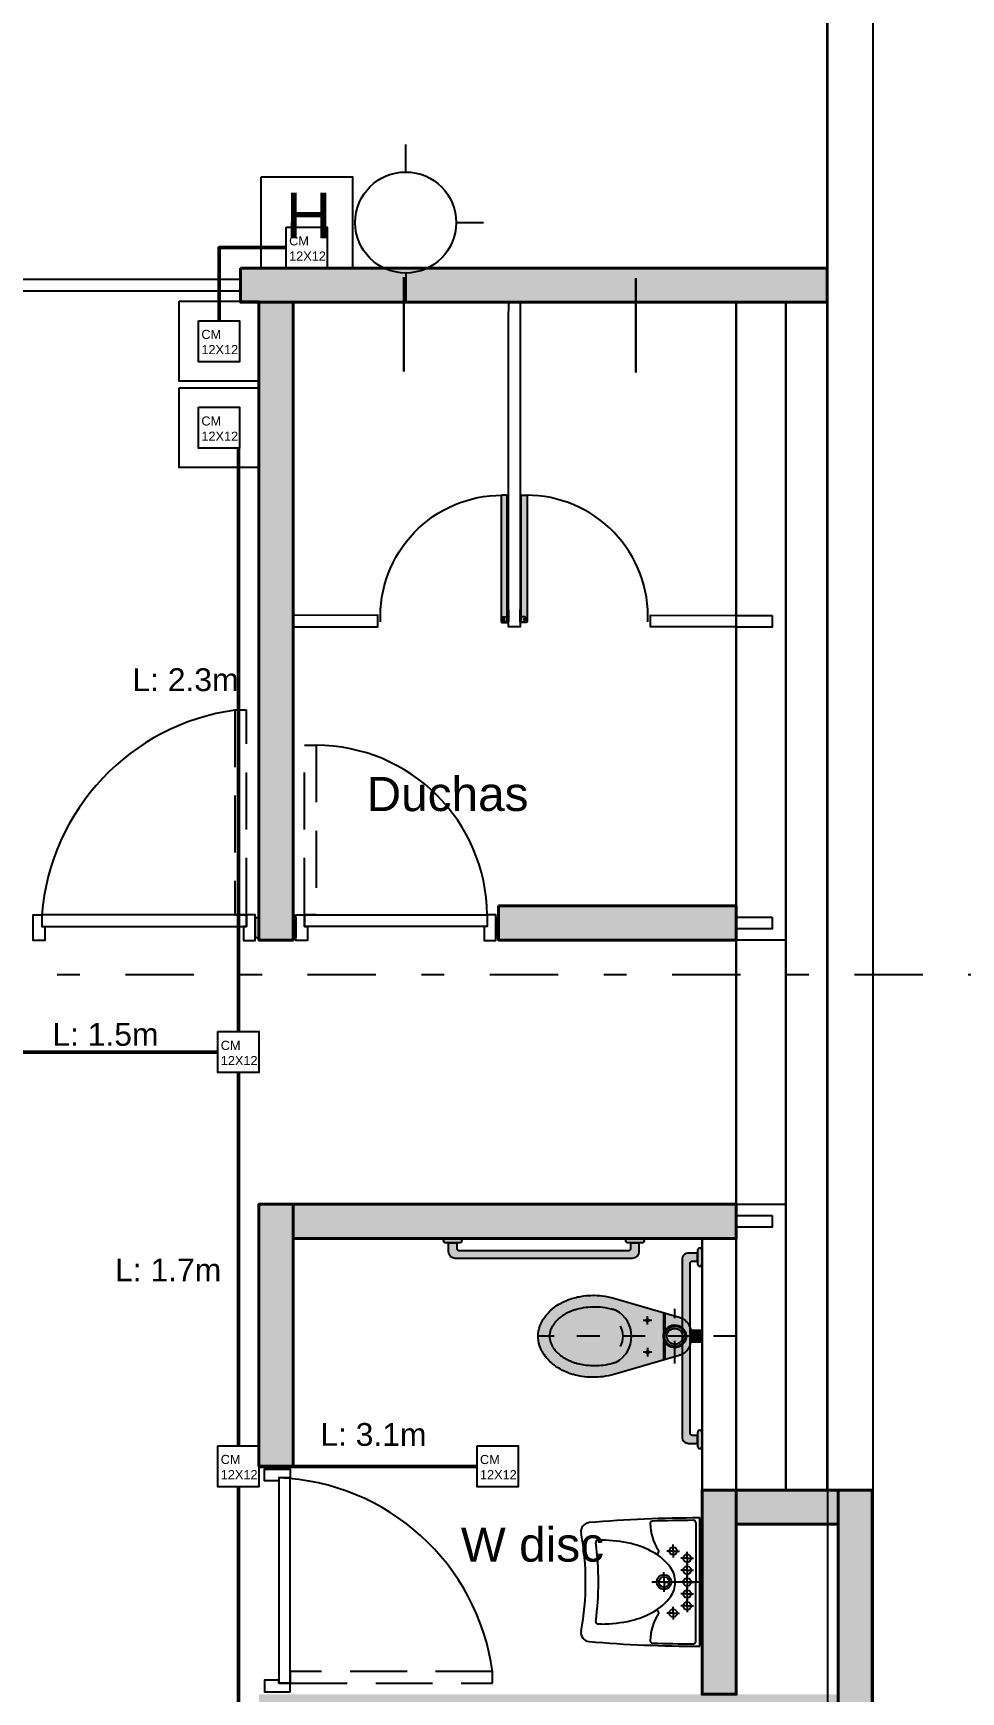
# Model space of a CAD drawing. Header units: millimetres. Extents: x 3781 to 4924, y 1639 to 1721.
# Drawn here: x 4795.57 to 4799.65, y 1655.38 to 1662.66 of the extents above; entities that cross this region are included whole.
import ezdxf

# ---------------------------------------------------------------- set-up
doc = ezdxf.new("R2010")
doc.units = ezdxf.units.MM
doc.linetypes.add('CENTER', pattern=[0.7, 0.3, -0.2, 0, -0.2])
doc.linetypes.add('HIDDEN', pattern=[0.375, 0.25, -0.125])
for name, color, linetype in [('1amobla', 2, 'Continuous'), ('A-HATCH CONCRETO', 8, 'Continuous'), ('A_ACHU5', 255, 'Continuous'), ('A_METAL  PROY', 177, 'Continuous'), ('A_MUEBLES FIJOS', 252, 'Continuous'), ('AMOBLAMIENTO', 1, 'Continuous'), ('AREA PARQUEO', 51, 'Continuous'), ('AS_GL DETECCION_PISO 2', 7, 'Continuous'), ('EJE-ESTRUCTURA', 1, 'CENTER'), ('F-2', 2, 'Continuous'), ('MUEBLE', 1, 'Continuous')]:
    doc.layers.add(name, color=color, linetype=linetype)
doc.layers.add('DIM-25', color=1, linetype='Continuous', plot=False)
for name, color, linetype, lineweight in [('Muro', 4, 'Continuous', 40), ('TEXTOS', 7, 'Continuous', 20), ('Vidrio', 2, 'Continuous', 30)]:
    doc.layers.add(name, color=color, linetype=linetype, lineweight=lineweight)
doc.styles.get("Standard").update_dxf_attribs({"font": 'arial.ttf'})

# ---------------------------------------------------------------- blocks, each defined once
blk = doc.blocks.new('INODORO')
at = {"layer": 'AMOBLAMIENTO'}
h = blk.add_hatch(color=255, dxfattribs=at)
edge = h.paths.add_edge_path()
edge.add_line((0.167138879916763, 0.3874542567732533), (0.0841340761049431, 0.1014604439486232))
edge.add_arc((0.0166338178486854, 0.1199999999093961), 0.0700000000000085, 269.9999996867988, 344.64191253289164, ccw=False)
edge.add_line((0.0166338174658449, 0.0499999999087777), (-0.0166338174676777, 0.0500000000906038))
edge.add_arc((-0.016633817085733, 0.1200000000917498), 0.0699999999999481, 195.3580868407373, 269.99999968683017, ccw=False)
edge.add_line((-0.08413407554513701, 0.1014604448682803), (-0.1671388762304913, 0.3874542586008414))
edge.add_arc((0.1445241762276623, 0.4779091156929099), 0.3245241738887575, 179.9999996868257, 196.1844647994607, ccw=False)
edge.add_arc((0.1445241762258433, 0.4779091156929099), 0.3245241738885062, 162.8823672647612, 179.9999996868052, ccw=False)
edge.add_arc((0.0735606987828419, 0.4997642400489898), 0.2502714864526803, 143.3683697551233, 162.8823672647904, ccw=False)
edge.add_arc((0.0285611388035818, 0.5332224222456718), 0.1941964442831833, 119.1220158624026, 143.3683697551146, ccw=False)
edge.add_arc((2.9203875e-09, 0.5844902877188362), 0.1355097122808655, 89.99999968678691, 119.12201586236091, ccw=False)
edge.add_arc((2.9203875e-09, 0.5844902877179265), 0.1355097122805724, 60.877983511279126, 89.9999996868533, ccw=False)
edge.add_arc((-0.0285611335220324, 0.5332224225594473), 0.1941964442830499, 36.63162961851879, 60.87798351123172, ccw=False)
edge.add_arc((-0.0735606938687283, 0.4997642408529829), 0.2502714864527536, 17.117632108836688, 36.631629618503325, ccw=False)
edge.add_arc((-0.1445241715509269, 0.4779091172708834), 0.3245241738884838, -3.131308972115221e-07, 17.117632108913824, ccw=False)
edge.add_arc((-0.1445241715500174, 0.4779091172695189), 0.3245241738885833, 343.81552050504206, 359.9999996868814, ccw=False)
blk.add_hatch(color=255, dxfattribs=at).paths.add_polyline_path([(0.0249999999987267, 0.0500000000006367), (-0.0250000000005457, 0.0500000000020009), (-0.0250000000014552, 0), (0.0249999999996362, 4.547e-13)])
at = {"layer": 'AMOBLAMIENTO', "extrusion": (-1.5566525472e-06, -4.4737095447e-06, 0.9999999999887814)}
for p, q in [((-0.0512779855508256, 0.2400000002935485, 13.501742092681), (-0.0887220123605062, 0.2400000004986396, 13.50174203439367)), ((-0.0699999990584388, 0.2212779869937549, 13.50174197978049), (-0.069999998852893, 0.2587220138016164, 13.50174214729419)), ((0.0512779876389118, 0.2399999997337545, 13.50174225232502), (0.0887220144476828, 0.2399999995291182, 13.50174231061236)), ((0.0700000009418886, 0.2212779862279603, 13.50174219771184), (0.0700000011456155, 0.2587220130349124, 13.50174236522554)), ((0.1029590844498784, 0.169999999450738, 13.50174201961486), (-0.1029590831250857, 0.1700000005789661, 13.50174169907182)), ((-0.0237486835449659, 0.1640000001457338, 13.50174179553264), (-0.1013111289695416, 0.1640000005691036, 13.50174167479486)), ((0.1013111302281118, 0.1639999994617938, 13.50174199020731), (0.0237486848026833, 0.1639999998856183, 13.50174186946954))]:
    blk.add_line(p, q, dxfattribs=at)
at = {"layer": 'AMOBLAMIENTO', "extrusion": (-1.5566525472e-06, -4.4737095447e-06, 0.9999999999887814), "flags": 128}
for points, elevation in [([(0.1671388799180908, 0.3874542567674592), (0.0841340761063266, 0.1014604439433082, -0.0167011858539135), (0.0827460431519839, 0.0969962248799978, -0.0228064528630514), (0.0803759648998266, 0.0910701072474405, -0.0218209622997338), (0.0776118789034668, 0.0856244843505995, -0.0347514792471935), (0.0722630478320732, 0.0775101332194199, -0.0365712911506086), (0.065478668989913, 0.0698583952563556, -0.0439883392274098), (0.055953944524454, 0.0620868957062605, -0.0521847935260016), (0.0431115439781712, 0.0552008485319434, -0.0824963867723115), (0.0207382643283103, 0.0501204355199821, -0.0146682033006329), (0.016633817465493, 0.049999999907792), (-0.0166338174681699, 0.0500000000892362, -0.083908947042246), (-0.0396378349518565, 0.0538878592796746, -0.0986986279768356), (-0.0632296782828643, 0.0677618366508902, -0.0824963867874234), (-0.0776167863289649, 0.0856331925254456, -0.0521847935286534), (-0.0834107733392284, 0.0990038548847728, -0.0091466910465832), (-0.0841340755424673, 0.1014604448637169), (-0.1671388762315909, 0.3874542585969077, -0.0384382318810308), (-0.1773120912419022, 0.436227508481503, -0.0322098651645196), (-0.179999997662262, 0.4779091174592618, -0.0043562944650778), (-0.1799507307570857, 0.4835636869435682, -0.0347539822823099), (-0.1760397497963983, 0.5284532426546146, -0.0218184611944585), (-0.1704152023055578, 0.5561978587393114, -0.0137793666262375), (-0.1656243812009251, 0.573427761838207, -0.0090242503766358), (-0.1628101955625901, 0.5820115332269507, -0.0228039516042641), (-0.1543373170048916, 0.6031968815550527, -0.0218209623747577), (-0.1444549128022155, 0.6226666811719203, -0.0315147983743547), (-0.1272792173413599, 0.6490932225697252, -0.0032331399943346), (-0.1257677262995335, 0.6510988845571141, -0.0365712911242686), (-0.1069463219407443, 0.6723266531382831, -0.0439883392046276), (-0.0805225559546658, 0.693886688675776, -0.0220501206487333), (-0.0659486565789375, 0.7028695782688371, -0.0301025395815668), (-0.05125606195865599, 0.7099322979612929, -0.0824963867841922), (-0.0079446084483641, 0.7197669127161005, -0.0146663661885284), (3.6587572e-09, 0.719999999991422, -0.0839082790123927), (0.0445320610557226, 0.7124737941473592, -0.0433837691539921), (0.0659486637128932, 0.7028695775453342, -0.0550790149373282), (0.1007063471003309, 0.6781437026464371, -0.0508149280683712), (0.1272792238852709, 0.6490932211777436, -0.0315497034242814), (0.1444720595537028, 0.6226362692529773, -0.0521855455748661), (0.1651875980231962, 0.5748313444857477, -0.0014683863351956), (0.1656243869217695, 0.5734277600260388, -0.0425164554927479), (0.1773120686760742, 0.5195909348136257, -0.0322100287174995), (0.1800000023387562, 0.4779091154888416, -0.0043571310662072), (0.1799507165077342, 0.4722534601760911, -0.0347522301866887), (0.1760399391368104, 0.4273661615002933, -0.0218196117753596), (0.1704151328853481, 0.3996200761491883, -0.0097069137479181), (0.167138857705388, 0.3874541802362085)], 13.50184572046907), ([(2.10209143665e-05, 0.6700604028757108, 0.0146663662201114), (-0.0049980160714407, 0.6699131491592321, 0.0824963867754862), (-0.0323601810299641, 0.6637000962787579, 0.0447953269140428), (-0.0459570889083387, 0.6566657190582808, 0.0073747332536994), (-0.0496328151280998, 0.6542484947989952, 0.0439883391764525), (-0.0699262428530629, 0.6376904075384654, 0.0365712911168267), (-0.0843810639122695, 0.6213875009867291, 0.0188768098917693), (-0.0908717233557279, 0.6121897254497327, 0.015864262478818), (-0.0979042313401942, 0.6005909817039088, 0.0218209623995093), (-0.1063467931616888, 0.5839578847887129, 0.0228039516112901), (-0.11358519381172, 0.5658591904561657, 0.0179099563173766), (-0.1180962050232618, 0.5512265233249379, 0.0048944974453076), (-0.1195818378695009, 0.5454905562712559, 0.0218184611920648), (-0.124827357386251, 0.5196155991474912, 0.0347539822809637), (-0.1284747844892388, 0.477751068541692, 0.0043562944693063), (-0.1285207313875723, 0.4724775501558188, 0.0322098651650438), (-0.126013958070092, 0.4336047886186073, 0.0336196500379373), (-0.1180962058839448, 0.3937285768771058, 0.0103533777945605), (-0.1156160600690441, 0.3852294822167833, 0.0084883444845169), (-0.1133215334037229, 0.3783427035490652)], 13.50174109866126), ([(0.1133635720422624, 0.3783427023080597, 0.0009349440113181), (0.1136277496650072, 0.3790973919334771, 0.0179081190670982), (0.1181382446900456, 0.3937285755838043, 0.0048942608912736), (0.1196238084346395, 0.3994642646617991, 0.0218196117238312), (0.1248695692754063, 0.4253405920407407, 0.0347522301599872), (0.1285168065081305, 0.4672030177138213, 0.0043571310470062), (0.1285627710560046, 0.4724775487488305, 0.032210028726899), (0.1260559723300845, 0.5113505064617754, 0.0336194864654326), (0.1181382455515812, 0.5512265220270888, 0.0103527910675619), (0.1156582502073494, 0.5597251381185752, 0.0521855455776311), (0.0979609155770011, 0.6005650010045886, 0.0158991415559226), (0.0909137645516698, 0.6121897244565649, 0.0665105114334335), (0.0651759842235907, 0.6421578962907079, 0.0403733848146336), (0.0459991305885239, 0.6566657185562396, 0.0580937513201958), (0.0281543067209428, 0.6653056955411218, 0.0839082790044594), (2.10209143665e-05, 0.6700604028757108)], 13.50174109866127)]:
    blk.add_lwpolyline(points, format="xyb", dxfattribs=dict(at, elevation=elevation))
at = {"layer": 'AMOBLAMIENTO', "linetype": 'HIDDEN', "ltscale": 0.25, "extrusion": (-1.5566525472e-06, -4.4737095447e-06, 0.9999999999887814), "elevation": 13.50174109866126}
for points in [[(2.10175234599e-05, -0.1499395971131048), (2.10215969494e-05, 0.7200604028791215)], [(-0.1199789826137919, 0.1200604028850315), (0.1200210176653818, 0.1200604028813935)]]:
    blk.add_lwpolyline(points, dxfattribs=at)
at = {"layer": 'AMOBLAMIENTO', "extrusion": (-1.5566525472e-06, -4.4737095447e-06, 0.9999999999887814), "elevation": 13.50174109866127}
blk.add_lwpolyline([(0.0250210175254287, 0.0500604028859863), (-0.0249789824728811, 0.0500604028855315), (-0.0249789824750483, 6.04028866683e-05), (0.025021017524171, 6.04028866683e-05)], close=True, dxfattribs=at)
at = {"layer": 'AMOBLAMIENTO', "extrusion": (-1.556652547174008e-06, -4.473709544709044e-06, 0.9999999999887812)}
blk.add_ellipse((2.1245228e-09, 0.438210434820121, 13.50174305923893), major_axis=(0.1210894758802731, -0.0421337682255033), ratio=0.9999999999887806, start_param=3.962815268545562, end_param=6.131667520141916, dxfattribs=at)
at = {"layer": 'AMOBLAMIENTO', "extrusion": (-1.556652547168421e-06, -4.473709544710988e-06, 0.9999999999887813)}
blk.add_ellipse((2.1245228e-09, 0.438210434820121, 13.50174305923893), major_axis=(0.08626053019274069, -0.0300148395202315), ratio=0.9999999999887816, start_param=4.528682651413999, end_param=5.565800137270519, dxfattribs=at)
at = {"layer": 'AMOBLAMIENTO', "extrusion": (-1.556652547069511e-06, -4.473709544810609e-06, 0.9999999999887813)}
for centre in [(-0.0699999989565754, 0.2400000003976856, 13.50174206353734), (0.07000000104375201, 0.2399999996282531, 13.50174228146869)]:
    blk.add_ellipse(centre, major_axis=(0.0056667529156613, -0.0019717787378508), ratio=0.9999999999887814, dxfattribs=at)
at = {"layer": 'AMOBLAMIENTO', "extrusion": (-1.556652547155208e-06, -4.473709544715585e-06, 0.9999999999887815)}
blk.add_ellipse((3.881837e-10, 0.120000000015807, 13.50174163565786), major_axis=(0.0472229409644698, -0.0164314894835613), ratio=0.9999999999887814, dxfattribs=at)
at = {"layer": 'AMOBLAMIENTO', "extrusion": (-1.556652547174209e-06, -4.473709544708974e-06, 0.9999999999887813)}
blk.add_ellipse((3.881837e-10, 0.120000000015807, 13.50174163565786), major_axis=(0.0425006468680414, -0.014788340535414), ratio=0.9999999999887812, dxfattribs=at)
at = {"layer": 'AMOBLAMIENTO', "extrusion": (-1.556652547156365e-06, -4.473709544715183e-06, 0.9999999999887816)}
blk.add_ellipse((3.881837e-10, 0.120000000015807, 13.50174163565786), major_axis=(0.0330560586750786, -0.011502042638485), ratio=0.9999999999887814, dxfattribs=at)
blk = doc.blocks.new('BARANADA SANIT 02')
at = {"layer": 'A_ACHU5'}
h = blk.add_hatch(color=256, dxfattribs=at)
edge = h.paths.add_edge_path()
edge.add_arc((0.7724999999999725, -0.0429999999998998), 0.009999999999998004, 270.0000000000407, 360.0000000000407)
edge.add_line((0.7824999999999706, -0.0429999999998927), (0.7824999999999706, -0.0199999999998823))
edge.add_line((0.7824999999999706, -0.0199999999998823), (0.817499999999967, -0.0199999999998823))
edge.add_line((0.817499999999967, -0.0199999999998823), (0.8174999999999955, -0.0299999999998733))
edge.add_line((0.8174999999999955, -0.0299999999998733), (0.8177381380714905, -0.0299999999998875))
edge.add_line((0.8177381380714905, -0.0299999999998875), (0.8177381380714905, -0.058999999999898))
edge.add_arc((0.7887381380714942, -0.05899999999989802), 0.02899999999999636, -90, 1.1368683772161603e-13, ccw=False)
edge.add_line((0.7887381380714942, -0.0879999999998944), (0.5132381380714435, -0.0879999999998944))
edge.add_line((0.5132381380714435, -0.0879999999998944), (0.01138093096423631, -0.0879999999998802))
edge.add_arc((0.0113809309642363, -0.0589999999998838), 0.0289999999999964, 180, 270, ccw=False)
edge.add_line((-0.0176190690357601, -0.0589999999998838), (-0.0176190690357601, -0.0299999999998733))
edge.add_line((-0.0176190690357601, -0.0299999999998733), (-0.0176190690357601, -0.0199999999998823))
edge.add_line((-0.0176190690357601, -0.0199999999998823), (0.01761906903570319, -0.0199999999998966))
edge.add_line((0.0176190690357032, -0.0199999999998966), (0.0176190690357316, -0.0429999999998785))
edge.add_arc((0.02761906903574384, -0.04299999999987136), 0.01000000000001225, 180.0000000000409, 270.000000000041)
edge.add_line((0.027619069035751, -0.0529999999998836), (0.5132381380714435, -0.0529999999998978))
edge.add_line((0.5132381380714435, -0.0529999999998978), (0.7724999999999796, -0.0529999999998978))
edge = h.paths.add_edge_path()
edge.add_arc((0.7699999999999392, -0.00999999999993405), 0.00999999999993405, 89.9999999999186, 269.99999999991917, ccw=False)
edge.add_line((0.7699999999999534, 0), (0.8300000000000409, 1.42e-14))
edge.add_arc((0.8300000000000409, -0.00999999999993405), 0.00999999999994825, -90, 90, ccw=False)
edge.add_line((0.8300000000000409, -0.0199999999998823), (0.7699999999999251, -0.0199999999998681))
edge = h.paths.add_edge_path()
edge.add_arc((-0.03000000000007219, -0.00999999999993405), 0.00999999999993405, 89.99999999991871, 269.9999999999186, ccw=False)
edge.add_line((-0.030000000000058, 0), (0.030000000000058, 1.42e-14))
edge.add_arc((0.03000000000005799, -0.00999999999993405), 0.00999999999994825, -90, 90, ccw=False)
edge.add_line((0.030000000000058, -0.0199999999998823), (-0.0300000000000864, -0.0199999999998681))
at = {"layer": 'A_METAL  PROY'}
for points in [[(-0.0300000000000864, -0.0199999999998681, -0.9999999999999998), (-0.030000000000058, 0), (0.030000000000058, 1.42e-14), (0.030000000000058, 1.42e-14, -0.9999999999999998), (0.030000000000058, -0.0199999999998823), (0.030000000000058, -0.0199999999998823), (-0.0300000000000864, -0.0199999999998681)], [(0.7699999999999251, -0.0199999999998681, -0.9999999999999998), (0.7699999999999534, 0), (0.8300000000000409, 1.42e-14), (0.8300000000000409, 1.42e-14, -0.9999999999999998), (0.8300000000000409, -0.0199999999998823), (0.8300000000000409, -0.0199999999998823), (0.7699999999999251, -0.0199999999998681)], [(0.7724999999999796, -0.0529999999998978, 0.4142135623730951), (0.7824999999999706, -0.0429999999998927), (0.7824999999999706, -0.0199999999998823), (0.817499999999967, -0.0199999999998823), (0.8174999999999955, -0.0299999999998733), (0.8177381380714905, -0.0299999999998875), (0.8177381380714905, -0.058999999999898, -0.4142135623730951), (0.7887381380714942, -0.0879999999998944), (0.5132381380714435, -0.0879999999998944), (0.0113809309642363, -0.0879999999998802, -0.4142135623730951), (-0.0176190690357601, -0.0589999999998838), (-0.0176190690357601, -0.0299999999998733), (-0.0176190690357601, -0.0199999999998823), (0.0176190690357032, -0.0199999999998966), (0.0176190690357316, -0.0429999999998785, 0.4142135623730951), (0.027619069035751, -0.0529999999998836), (0.5132381380714435, -0.0529999999998978)]]:
    blk.add_lwpolyline(points, format="xyb", close=True, dxfattribs=at)
blk = doc.blocks.new('BARANDA SANIT MINUS')
at = {"layer": 'A_ACHU5'}
h = blk.add_hatch(color=256, dxfattribs=at)
edge = h.paths.add_edge_path()
edge.add_arc((-0.0429999999999069, 0.0275000000000176), 0.0100000000000051, 180, 270)
edge.add_line((-0.0429999999999069, 0.0175000000000125), (-0.0199999999998966, 0.0175000000000125))
edge.add_line((-0.0199999999998966, 0.0175000000000125), (-0.0199999999998966, -0.0174999999999699))
edge.add_line((-0.0199999999998966, -0.0174999999999699), (-0.0299999999998875, -0.0174999999999841))
edge.add_line((-0.0299999999998875, -0.0174999999999841), (-0.0299999999999017, -0.0177381380714792))
edge.add_line((-0.0299999999999017, -0.0177381380714792), (-0.0589999999999122, -0.0177381380714792))
edge.add_arc((-0.0589999999999122, 0.0112618619285172), 0.0289999999999964, 180, 270, ccw=False)
edge.add_line((-0.0879999999999086, 0.0112618619285172), (-0.0879999999999086, 0.2918809309642539))
edge.add_line((-0.0879999999999086, 0.2918809309642539), (-0.0879999999998944, 0.7886190690357608))
edge.add_arc((-0.05899999999989802, 0.7886190690357608), 0.02899999999999638, 89.99999999999989, 180, ccw=False)
edge.add_line((-0.058999999999898, 0.8176190690357572), (-0.0299999999998875, 0.8176190690357572))
edge.add_line((-0.0299999999998875, 0.8176190690357572), (-0.0199999999998966, 0.8176190690357572))
edge.add_line((-0.0199999999998966, 0.8176190690357572), (-0.0199999999999108, 0.7823809309642799))
edge.add_line((-0.0199999999999108, 0.7823809309642799), (-0.0429999999998927, 0.7823809309642658))
edge.add_arc((-0.04299999999989264, 0.7723809309642606), 0.01000000000000512, 90.00000000000037, 180.0000000000006)
edge.add_line((-0.0529999999998978, 0.7723809309642605), (-0.052999999999912, 0.2918809309642539))
edge.add_line((-0.052999999999912, 0.2918809309642539), (-0.052999999999912, 0.02750000000001762))
edge = h.paths.add_edge_path()
edge.add_arc((-0.00999999999994825, 0.8300000000000621), 0.00999999999993405, -1.2147438610554673e-10, 179.9999999998785, ccw=False)
edge.add_line((-1.42e-14, 0.8300000000000409), (0, 0.7699999999999534))
edge.add_arc((-0.0099999999999483, 0.7699999999999534), 0.0099999999999483, -180, 0, ccw=False)
edge.add_line((-0.0199999999998966, 0.7699999999999534), (-0.0199999999998823, 0.8300000000000833))
edge = h.paths.add_edge_path()
edge.add_arc((-0.00999999999994825, 0.0300000000000651), 0.00999999999993405, -1.21985976875294e-10, 179.9999999998779, ccw=False)
edge.add_line((-1.42e-14, 0.0300000000000438), (0, -0.0300000000000438))
edge.add_arc((-0.0099999999999483, -0.0300000000000438), 0.0099999999999483, -180, 0, ccw=False)
edge.add_line((-0.0199999999998966, -0.0300000000000438), (-0.0199999999998823, 0.0300000000000864))
at = {"layer": 'A_METAL  PROY'}
for points in [[(-0.052999999999912, 0.0275000000000176, 0.4142135623730951), (-0.0429999999999069, 0.0175000000000125), (-0.0199999999998966, 0.0175000000000125), (-0.0199999999998966, -0.0174999999999699), (-0.0299999999998875, -0.0174999999999841), (-0.0299999999999017, -0.0177381380714792), (-0.0589999999999122, -0.0177381380714792, -0.4142135623730951), (-0.0879999999999086, 0.0112618619285172), (-0.0879999999999086, 0.2918809309642539), (-0.0879999999998944, 0.7886190690357608, -0.4142135623730951), (-0.058999999999898, 0.8176190690357572), (-0.0299999999998875, 0.8176190690357572), (-0.0199999999998966, 0.8176190690357572), (-0.0199999999999108, 0.7823809309642799), (-0.0429999999998927, 0.7823809309642658, 0.4142135623730951), (-0.0529999999998978, 0.7723809309642605), (-0.052999999999912, 0.2918809309642539)], [(-0.0199999999998823, 0.8300000000000833, -0.9999999999999998), (-1.42e-14, 0.8300000000000409), (0, 0.7699999999999534), (0, 0.7699999999999534, -0.9999999999999998), (-0.0199999999998966, 0.7699999999999534), (-0.0199999999998966, 0.7699999999999534), (-0.0199999999998823, 0.8300000000000833)], [(-0.0199999999998823, 0.0300000000000864, -0.9999999999999998), (-1.42e-14, 0.0300000000000438), (0, -0.0300000000000438), (0, -0.0300000000000438, -0.9999999999999998), (-0.0199999999998966, -0.0300000000000438), (-0.0199999999998966, -0.0300000000000438), (-0.0199999999998823, 0.0300000000000864)]]:
    blk.add_lwpolyline(points, format="xyb", close=True, dxfattribs=at)
blk = doc.blocks.new('lav discapacitados')
for p, q in [((0.135253219137212, 0.1249857523866922), (0.135253219137212, 0.1398517174943663)), ((0.5031648487233725, 0.1249857523866922), (0.5031648487233725, 0.1398517174943663)), ((0.3192090339321112, -0.3173512459202357), (0.3192090339321112, -0.0963769684626641)), ((0.3192090339321112, -0.1500449111522357), (0.3192090339321112, -0.1217486014688802)), ((0.1827583066583429, -0.1900212847035618), (0.1544619969749874, -0.1900212847035618)), ((0.1827583066583429, -0.1900212847035618), (0.1827583066583429, -0.1617249750202063)), ((0.1827583066583429, -0.1900212847035618), (0.1827583066583429, -0.2183175943869173)), ((0.1827583066583429, -0.1900212847035618), (0.2110546163416984, -0.1900212847035618)), ((0.3192090339321112, -0.1500449111522357), (0.2761677131779834, -0.14954767005338)), ((0.3192090339321112, -0.1500449111522357), (0.3624548523034718, -0.14954767005338)), ((0.3192090339321112, -0.1500449111522357), (0.3192090339321112, -0.1783412208355912)), ((0.4556597612022415, -0.1900212847017428), (0.427363451518886, -0.1900212847017428)), ((0.4556597612022415, -0.1900212847017428), (0.4556597612022415, -0.1617249750183873)), ((0.4556597612022415, -0.1900212847035618), (0.483956070885597, -0.1900212847035618)), ((0.4556597612022415, -0.1900212847017428), (0.4556597612022415, -0.2183175943850983)), ((0.0582521566498144, -0.2891646001048684), (0.3192090339321112, -0.2891646001048684)), ((0.2147981248413089, -0.2514394665199688), (0.1865018151579534, -0.2514394665199688)), ((0.2147981248413089, -0.2514394665199688), (0.2147981248413089, -0.2231431568366133)), ((0.2147981248413089, -0.2514394665217878), (0.2430944345246644, -0.2514394665217878)), ((0.2147981248413089, -0.2514394665199688), (0.2147981248413089, -0.2797357762033243)), ((0.267003579384891, -0.2514394665199688), (0.2387072697015355, -0.2514394665199688)), ((0.267003579384891, -0.2514394665199688), (0.267003579384891, -0.2231431568366133)), ((0.267003579384891, -0.2514394665217878), (0.2952998890682465, -0.2514394665217878)), ((0.267003579384891, -0.2514394665199688), (0.267003579384891, -0.2797357762033243)), ((0.3192090339321112, -0.2514394665199688), (0.2909127242487557, -0.2514394665199688)), ((0.3192090339321112, -0.2514394665199688), (0.3192090339321112, -0.2231431568366133)), ((0.3192090339321112, -0.2514394665217878), (0.3475053436154667, -0.2514394665217878)), ((0.3192090339321112, -0.2514394665199688), (0.3192090339321112, -0.2797357762033243)), ((0.580165911214408, -0.2891646001048684), (0.3192090339321112, -0.2891646001048684)), ((0.3714144884756934, -0.2514394665199688), (0.3431181787923379, -0.2514394665199688)), ((0.3714144884756934, -0.2514394665199688), (0.3714144884756934, -0.2231431568366133)), ((0.3714144884756934, -0.2514394665217878), (0.3997107981590488, -0.2514394665217878)), ((0.3714144884756934, -0.2514394665199688), (0.3714144884756934, -0.2797357762033243)), ((0.4236199430229135, -0.2514394665199688), (0.395323633339558, -0.2514394665199688)), ((0.4236199430229135, -0.2514394665199688), (0.4236199430229135, -0.2231431568366133)), ((0.4236199430229135, -0.2514394665217878), (0.451916252706269, -0.2514394665217878)), ((0.4236199430229135, -0.2514394665199688), (0.4236199430229135, -0.2797357762033243)), ((0.0377090339311508, -0.3073512459200174), (0.6007090339294336, -0.3073512459200174))]:
    blk.add_line(p, q)
blk.add_lwpolyline([(0.135253219137212, 0.1249857523866922, 0.0577710403127236), (0.1503598284393774, -0.0053234044030432, 0.0714364488761166), (0.1891326298496096, -0.1042722415882054, 0.1064240047463505), (0.255175796322419, -0.1783472882184469, 0.1589711741621284), (0.3192090339321112, -0.1992340119745677, 0.1589711741621273)], format="xyb")
for centre, radius in [((0.3192090339321112, -0.1500449111522357), 0.0325004545454486), ((0.3192090339321112, -0.1500449111522357), 0.0230318181818182), ((0.3192090339321112, -0.2514394665217878), 0.0174018181818182)]:
    blk.add_circle(centre, radius)
at = {"linetype": 'Continuous'}
for centre in [(0.1827583066583429, -0.1900212847035618), (0.4556597612022415, -0.1900212847035618), (0.2147981248413089, -0.2514394665217878), (0.267003579384891, -0.2514394665217878), (0.3714144884756934, -0.2514394665217878), (0.4236199430229135, -0.2514394665217878)]:
    blk.add_circle(centre, 0.0174018181818182, dxfattribs=at)
for centre, radius, start, end in [((5.796283313211006, -0.3073512459200174), 5.758574279279992, 175.1509616286944, 180), ((0.0967174901702492, 0.1761675705688503), 0.0385357289663649, 79.48537993718864, 175.1509616286944), ((0.3192090339321112, 1.374917347020071), 1.180686774759321, 259.4853799371886, 280.5146200628114), ((0.1454895827732798, 0.1398517174943663), 0.0102363636363636, 81.99352669615462, 180), ((0.3192090339321112, 1.374917347020071), 1.236986774759321, 261.9935266961546, 278.0064733038454), ((0.4929284850873046, 0.1398517174943663), 0.0102363636363636, 0, 98.00647330384537), ((0.5417005776903352, 0.1761675705688503), 0.0385357289663649, 4.849038371305557, 100.5146200628113), ((-5.157865245350421, -0.3073512459200174), 5.758574279279992, 0, 4.849038371305557), ((-0.0664098864513108, 0.1249857523866922), 0.5695747351746535, 346.7745530553977, 0), ((0.1241562364916717, 0.0801995696760969), 0.3738165951801937, 330.4302897228375, 346.7745530553977), ((5.796283313211006, -0.3073512459200174), 5.748337915643628, 177.9206928705051, 179.7161909513699), ((0.0619599407250462, -0.0991569113962214), 0.0102363636363636, 88.96034643525914, 177.9206928705051), ((0.0581817612032865, -0.3073512459200174), 0.2184649773478007, 56.42947407734792, 88.96034643525914), ((0.1846451419510231, -0.1167959607723787), 0.0102363636363636, 236.429474077348, 31.59130941341888), ((0.2442254417032927, 0.0120747022097021), 0.2357672865691353, 306.1311668824234, 330.4302897228375), ((0.4537729259095613, -0.1167959607723787), 0.0102363636363636, 148.4086905865811, 303.5705259226521), ((0.580236306657298, -0.3073512459200174), 0.2184649773478007, 91.03965356474089, 123.570525922652), ((0.5764581271355383, -0.0991569113962214), 0.0102363636363636, 2.079307129494833, 91.03965356474089), ((-5.157865245350421, -0.3073512459200174), 5.748337915643628, 0.2838090486300583, 2.079307129494833), ((0.3192090339321112, -0.09063606236532001), 0.108597949609807, 270, 306.1311668824234), ((0.0582521566498144, -0.2789282364688006), 0.0102363636363636, 179.7161909513699, 270), ((0.580165911214408, -0.2789282364688006), 0.0102363636363636, 270, 0.2838090486300583)]:
    blk.add_arc(centre, radius, start, end)
blk = doc.blocks.new('Estructura cubierta')
at = {"layer": 'EJE-ESTRUCTURA'}
blk.add_line((1952.870491922903, -5903.673836776923), (1984.533174937007, -5903.673836778717), dxfattribs=at)
blk = doc.blocks.new('PUERTA BAÑOS')
at = {"layer": 'AMOBLAMIENTO'}
h = blk.add_hatch(color=255, dxfattribs=at)
edge = h.paths.add_edge_path()
edge.add_line((-0.0074999999487773, 0.0024999998868225), (-0.0075031825107885, -0.6277996641574646))
edge.add_arc((-0.01250318248631676, -0.6277996643612159), 0.004999999975528264, -89.99999766574399, 2.3348184754468093e-06, ccw=False)
edge.add_line((-0.0125031822826145, -0.6327996643367442), (-0.0325031823012978, -0.6327996648610679))
edge.add_arc((-0.03250318250481996, -0.627799664827046), 0.005000000034021905, 180.0000023323223, 270.0000023321921, ccw=False)
edge.add_line((-0.0375031825388419, -0.6277996650305795), (-0.0374999998602448, -0.002500000990949047))
edge.add_arc((-0.03249999982656623, -0.002500000845348063), 0.005000000033678566, 90.00000166789118, 180.0000016684638, ccw=False)
edge.add_line((-0.0324999999721172, 0.0024999991883305), (-0.0074999999487773, 0.0024999998868225))
for p, q in [((1.137e-13, 9.095e-13), (-0.0050000000047135, -5.77529e-11)), ((1.7461161e-09, -0.0599999999967622), (1.137e-13, 9.095e-13)), ((-0.029999999795109, -0.0050000008186544), (-0.0299999993294478, -0.0200000007744166)), ((-0.0050000000047135, -5.77529e-11), (-0.0250000000233399, -6.984919e-10)), ((-0.024999999324848, -0.0250000006626579), (-0.0049999993062784, -0.0250000000801265)), ((-0.0049999993062784, -0.0250000000801265), (-0.0050000000047135, -5.77529e-11)), ((-0.0050000000047135, -5.77529e-11), (-0.0049999982584836, -0.0600000001127228)), ((-0.0049999982584836, -0.0600000001127228), (1.7461161e-09, -0.0599999999967622))]:
    blk.add_line(p, q, dxfattribs=at)
blk.add_lwpolyline([(-0.0074999999487773, 0.0024999998868225), (-0.0075031825107885, -0.6277996641574646, -0.4142135623759698), (-0.0125031822826145, -0.6327996643367442), (-0.0325031823012978, -0.6327996648610679, -0.4142135623724264), (-0.0375031825388419, -0.6277996650305795), (-0.0374999998602448, -0.002500000990949, -0.4142135623760223), (-0.0324999999721172, 0.0024999991883305)], format="xyb", close=True, dxfattribs=at)
blk.add_circle((-0.0224999996133875, -0.0125000005932634), 0.0025000000013434, dxfattribs=at)
at = {"layer": 'AMOBLAMIENTO', "ltscale": 0.1}
blk.add_arc((-0.034025017172155, -0.0259464447144637), 0.6068551286275402, 177.548312870002, 270.1436830651604, dxfattribs=at)
at = {"layer": 'AMOBLAMIENTO'}
for centre, radius, start, end in [((-0.0249999997905093, -0.0050000006435766), 0.0050000000026502, 90.00000155563731, 180.0000015586185), ((-0.0249999993247343, -0.020000000658456), 0.0050000000028146, 180.00000155562, 270.0000015556374)]:
    blk.add_arc(centre, radius, start, end, dxfattribs=at)
blk = doc.blocks.new('Caja metalica de 12')
at = {"layer": '1amobla', "linetype": 'Continuous', "ltscale": 0.3}
blk.add_lwpolyline([(-1069.691067340418, -2855.356517794578), (-1069.511067340418, -2855.356517794578), (-1069.511067340418, -2855.536517794578), (-1069.691067340418, -2855.536517794578), (-1069.691067340418, -2855.356517794578)], dxfattribs=at)
at = {"layer": '1amobla', "color": 7, "linetype": 'Continuous', "ltscale": 0.3, "insert": (-1069.678574188772, -2855.396843407825), "char_height": 0.04, "width": 0.07915712532667385, "attachment_point": 1}
blk.add_mtext('CM 12X12', dxfattribs=at)
blk = doc.blocks.new('Sirena exterior')
at = {"color": 1}
for p, q in [((4684.849543816876, 1654.636304203541, 1207.545492033964), (4684.849543816876, 1654.756304203541, 1207.545492033964)), ((4685.071260813751, 1654.414587206667, 1207.545492033964), (4685.191260813751, 1654.414587206667, 1207.545492033964)), ((4684.849543816876, 1654.192870209792, 1207.545492033964), (4684.849543816876, 1654.072870209792, 1207.545492033964))]:
    blk.add_line(p, q, dxfattribs=at)
at = {"color": 1, "elevation": 1207.545492033964}
blk.add_lwpolyline([(4684.214991902343, 1654.614784982187), (4684.615387453384, 1654.614784982187), (4684.615387453384, 1654.214389431146), (4684.214991902343, 1654.214389431146)], close=True, dxfattribs=at)
at = {"color": 1}
blk.add_circle((4684.849543816876, 1654.414587206667, 1207.545492033964), 0.2217169968749327, dxfattribs=at)
at = {"layer": 'TEXTOS'}
blk.add_text('H', height=0.2, rotation=359.9331414428377, dxfattribs=at).set_placement((4684.322258849485, 1654.345193895776))

msp = doc.modelspace()

# ---------------------------------------------------------------- hatches: boundary and pattern name
at = {"layer": 'A-HATCH CONCRETO', "ltscale": 0.01}
h = msp.add_hatch(color=256, dxfattribs=at)
h.dxf.hatch_style = 1
h.paths.add_polyline_path([(4792.36025750296, 1656.264474373455), (4792.210232263777, 1656.264474373455), (4792.210051329663, 1657.726110567934), (4792.360076568846, 1657.726110567934)])
h.paths.add_polyline_path([(4792.210163681124, 1657.277382653931), (4792.210163681124, 1657.427407893113), (4791.576492336795, 1657.427407893113), (4791.576492336795, 1657.277382653931)])
h.paths.add_polyline_path([(4790.122532522735, 1657.277055521055), (4790.122532522735, 1657.427080760237), (4790.77649233587, 1657.427407893113), (4790.77649233587, 1657.277382653931)])
h.paths.add_polyline_path([(4788.758666080019, 1657.277319020959), (4788.758666080019, 1657.427344260142), (4789.322532522719, 1657.427671392997), (4789.322532522719, 1657.277646153814)])
h.paths.add_polyline_path([(4787.608743040935, 1656.264533625095), (4787.458717801753, 1656.264533625095), (4787.458669649133, 1657.277354298127), (4787.608694888316, 1657.277354298127)])
h.paths.add_polyline_path([(4787.458717801753, 1656.264533625095), (4792.36025750296, 1656.264474373455), (4792.360257507602, 1656.114470172002), (4787.458717806394, 1656.114529423527)])
h.paths.add_polyline_path([(4789.061892998431, 1656.264674240174), (4788.911867759249, 1656.264674240174), (4788.911819606628, 1657.277494913205), (4789.061844845812, 1657.277494913205)])
h.paths.add_polyline_path([(4790.711075250696, 1656.264574306814), (4790.561050011513, 1656.264574306814), (4790.560997892717, 1657.277355892535), (4790.7110231319, 1657.277355892535)])
h.paths.add_polyline_path([(4792.341525957945, 1658.628480194523), (4792.341539732225, 1658.628504525774), (4792.191490630359, 1658.628504525774), (4792.19147685608, 1658.628480194523)], flags=17)
h.paths.add_polyline_path([(4794.061089815345, 1658.778509475967), (4790.409582003326, 1658.778458445008), (4790.409581998685, 1658.628454243556), (4794.061089810702, 1658.628505274398)])
h.paths.add_polyline_path([(4790.409582874994, 1658.778496569508), (4790.409788992636, 1662.502248308514), (4790.559793194088, 1662.502248313154), (4790.559587076563, 1658.778496574149)])
h.paths.add_polyline_path([(4787.46082855809, 1659.727553216045), (4789.508713168469, 1659.727538901996), (4789.50871317311, 1659.577534700544), (4788.558713168468, 1659.577538901996), (4788.558713168468, 1658.777538901996), (4788.408713168468, 1658.778494660005), (4788.408713168468, 1659.577543963872), (4787.460828562731, 1659.577549014476)])
h.paths.add_polyline_path([(4795.281321580377, 1661.628365757656), (4790.559829522251, 1661.62845884448), (4790.55982951761, 1661.478454643027), (4795.281321575736, 1661.478361556087)])
h.paths.add_polyline_path([(4791.869389255469, 1661.62844316055), (4791.869752381815, 1662.659551717001), (4792.019756583267, 1662.659551721641), (4792.019393457038, 1661.628443165191)])
h.paths.add_polyline_path([(4788.308232844574, 1662.502427862934), (4788.308232844574, 1662.65242786038), (4790.559918966492, 1662.652244893911), (4790.559918966492, 1662.502244896466)])
h.paths.add_polyline_path([(4795.131321544968, 1661.628404353584), (4795.131683966732, 1668.152694975916), (4795.281688168185, 1668.152694980557), (4795.281325746537, 1661.628404358225)])
h.paths.add_polyline_path([(4796.484654876339, 1661.628385026081), (4799.059440618134, 1661.62844610972), (4799.059440622776, 1661.478441908268), (4796.48465488098, 1661.478380824512)])
h.paths.add_polyline_path([(4796.564703108467, 1661.478382504948), (4796.564816408476, 1658.678561495195), (4796.714865510342, 1658.678561495195), (4796.714752097194, 1661.478382820324)])
h.paths.add_polyline_path([(4797.617233454408, 1658.828625720341), (4798.660417403714, 1658.82864186162), (4798.660417403714, 1658.678592759754), (4797.617233454408, 1658.678576618476)])
h.paths.add_polyline_path([(4796.714785183221, 1657.519540050604), (4798.66042669234, 1657.519563881452), (4798.66042669234, 1657.369514779586), (4796.714785183221, 1657.369490948739)])
h.paths.add_polyline_path([(4796.564735744305, 1656.368783765859), (4796.565017081051, 1657.519540053939), (4796.715066182916, 1657.519540053939), (4796.714784846172, 1656.368783765859)])
h.paths.add_polyline_path([(4798.660420879478, 1656.26448303583), (4798.660459627235, 1655.368789080471), (4798.510410525369, 1655.368789080471), (4798.510371777611, 1656.26448303583)])
h.paths.add_polyline_path([(4798.660435516602, 1656.264483035716), (4799.10744278127, 1656.264489833702), (4799.10744278127, 1656.114440731836), (4798.660435516602, 1656.114433933851)])
h.paths.add_polyline_path([(4799.257491883091, 1656.264489833702), (4799.25751686786, 1655.064489833702), (4799.107467765994, 1655.064489833702), (4799.107442781225, 1656.264489833702)])
h.paths.add_polyline_path([(4796.714903604317, 1655.368783765674), (4799.10744278127, 1655.368790563667), (4799.10744278127, 1655.218741461801), (4796.714903604317, 1655.218734663809)])
h.paths.add_polyline_path([(4796.564735744305, 1655.368783765859), (4796.565014186677, 1654.172413839799), (4796.715063288543, 1654.172413839799), (4796.714784846172, 1655.368783765859)])
h.paths.add_polyline_path([(4795.955789585601, 1654.172285542422), (4796.714787944483, 1654.172423677855), (4796.714787944483, 1654.022374575989), (4795.955789585601, 1654.022236440557)])
h.paths.add_polyline_path([(4794.904886506521, 1656.264455027987), (4794.906309635299, 1652.652887706397), (4795.056358737165, 1652.652887706397), (4795.054935608387, 1656.264455027987)])
h.paths.add_polyline_path([(4795.055789597658, 1654.172254946349), (4795.055760007508, 1654.172323261626), (4795.055760007508, 1654.02227415976), (4795.055789597658, 1654.022205844484)], flags=17)
h.paths.add_polyline_path([(4797.305826397183, 1654.172342961066), (4799.107450457391, 1654.172423677857), (4799.107450457391, 1654.022374575991), (4797.305826397183, 1654.022293859201)])
h.paths.add_polyline_path([(4798.691572549634, 1651.85650886418), (4798.691597088599, 1650.352842777212), (4798.541547986733, 1650.352842777212), (4798.541523447768, 1651.85650886418)])
h.paths.add_polyline_path([(4798.691575565594, 1651.85651965094), (4799.107453960503, 1651.85655992703), (4799.107453960503, 1651.706510825164), (4798.691575565594, 1651.706470549075)])
h.paths.add_polyline_path([(4799.257499553632, 1651.856550706797), (4799.257524092598, 1650.352884619829), (4799.107474990732, 1650.352884619829), (4799.107450451767, 1651.856550706797)])
h.paths.add_polyline_path([(4795.456298769885, 1650.352861786884), (4799.257499552152, 1650.352884619829), (4799.257499552152, 1650.202835517962), (4795.456298769885, 1650.202812685017)])
h.paths.add_polyline_path([(4794.956363365203, 1650.202834794136), (4794.956298768673, 1650.252888523912), (4795.456266471638, 1650.25288852404), (4795.456331068168, 1650.202834794264)])
h.paths.add_polyline_path([(4794.956363365203, 1650.202834794136), (4794.906309635428, 1650.202770197606), (4794.906309635299, 1652.652855822565), (4794.956363365075, 1652.652920419095)])

# ---------------------------------------------------------------- linework, layer by layer
at = {"layer": '1amobla', "color": 7, "linetype": 'Continuous', "ltscale": 0.3, "true_color": 0xffffff}
for p, q in [((4796.714865510342, 1658.678561495195), (4796.564816408722, 1658.678555423176)), ((4796.564735744305, 1656.368783765859), (4796.602598265463, 1656.368784973635))]:
    msp.add_line(p, q, dxfattribs=at)
at = {"layer": '1amobla', "color": 6, "linetype": 'Continuous', "ltscale": 0.3}
for points in [[(4796.214725391692, 1661.482729049261), (4796.564725391692, 1661.482729049261), (4796.564725391692, 1661.132729049261), (4796.214725391692, 1661.132729049261), (4796.214725391692, 1661.482729049261)], [(4796.214725391692, 1661.102729049261), (4796.564725391692, 1661.102729049261), (4796.564725391692, 1660.752729049261), (4796.214725391692, 1660.752729049261), (4796.214725391692, 1661.102729049261)]]:
    msp.add_lwpolyline(points, dxfattribs=at)
at = {"layer": '1amobla', "color": 7, "linetype": 'Continuous', "ltscale": 0.3, "true_color": 0xffffff}
msp.add_lwpolyline([(4796.564703845314, 1656.368783764842), (4796.565017081051, 1657.519540053939), (4798.877455773919, 1657.519556121702), (4798.877455773919, 1658.678592759775), (4797.617233454408, 1658.678576618476)], dxfattribs=at)
at = {"layer": 'AMOBLAMIENTO'}
for points in [[(4797.712079386484, 1661.478411366379), (4797.711087943762, 1660.054434770611), (4797.661019163343, 1660.054429161144), (4797.661019163331, 1661.398053516381), (4797.661019163331, 1661.398053516381), (4797.662016117271, 1661.478411366401)], [(4796.714808803779, 1660.053440523153), (4797.08715852144, 1660.054431965877), (4797.087164130907, 1660.104500746296), (4796.714808803757, 1660.103503792366), (4796.714808803757, 1660.103503792366), (4796.714808803757, 1660.103503792366)], [(4798.660403022855, 1660.053440523193), (4798.283505897884, 1660.054431965877), (4798.283500288418, 1660.104500746296), (4798.660403022877, 1660.103503792406), (4798.660403022877, 1660.103503792406), (4798.660403022877, 1660.103503792406)]]:
    msp.add_lwpolyline(points, close=True, dxfattribs=at)
at = {"layer": 'AREA PARQUEO', "color": 2}
for points in [[(4782.518396730242, 1704.65880998754), (4767.665106091846, 1704.658808984667), (4767.665247396581, 1650.202831540581), (4782.518395464029, 1650.202831449412), (4782.518396511367, 1652.562889688224), (4785.117737116244, 1652.562887992261), (4785.117736119576, 1650.202831553673), (4792.360401408576, 1650.202946878348), (4792.360401398128, 1652.5628889015), (4794.956440452484, 1652.562888930338), (4794.956440476829, 1650.202889204933), (4799.257641251628, 1650.202836210195), (4799.257641251425, 1650.963225169627), (4799.261792597249, 1650.963230047541), (4799.259230803365, 1704.652891379703), (4785.117592860621, 1704.652891280973), (4785.1175970059, 1702.981938578347), (4782.518396511367, 1702.981932050972), (4782.518396730242, 1704.65880998754)], [(4799.0594666116, 1656.264489104091), (4799.059243184746, 1704.508825628261), (4796.131433711155, 1704.508808974954), (4796.131433711155, 1704.277794518998)]]:
    msp.add_lwpolyline(points, dxfattribs=at)
msp.add_lwpolyline([(4782.318396704137, 1704.458809974037), (4767.865106610815, 1704.458808998172), (4767.865246877614, 1650.402831539353), (4782.518395552785, 1650.402831361884), (4782.518396600122, 1652.76288972996), (4785.317737200705, 1652.76288786177), (4785.317736204039, 1650.402834738291), (4792.160401407691, 1650.402943693782), (4792.160401397243, 1652.762888899278), (4795.156440450422, 1652.76288893256), (4795.156440474766, 1650.402886740765), (4799.057641251575, 1650.402838674394), (4799.057641251371, 1651.162990303675), (4799.061783065259, 1651.16299517039), (4799.059240624521, 1704.502760738334), (4785.267597854583, 1704.502886532522), (4785.267601721446, 1702.782064970733), (4782.318396485261, 1702.781931548711)], close=True, dxfattribs=at)
at = {"layer": 'AS_GL DETECCION_PISO 2', "color": 5, "linetype": 'Continuous', "lineweight": 50}
for p, q in [((4796.474855118186, 1658.276990143062), (4796.474855118186, 1660.837729049299)), ((4794.90107358293, 1658.186991090412, -1207.545492033964), (4796.384855118185, 1658.186991090412)), ((4796.474855118186, 1658.096990143062), (4796.474855118186, 1656.459418224928)), ((4796.564757902605, 1656.368783766566), (4797.52272001215, 1656.368783766566)), ((4796.474757902605, 1656.279418224928), (4796.474757902605, 1652.668052730005))]:
    msp.add_line(p, q, dxfattribs=at)
msp.add_lwpolyline([(4796.389725391692, 1661.397729049299), (4796.389725391692, 1661.718391910895), (4796.6848622508, 1661.718391910895)], dxfattribs=at)
at = {"layer": 'DIM-25'}
for centre, radius, start, end in [((4796.595179103646, 1658.711036010262), 0.9865195178776007, 97.89448923105397, 175.4314280886695), ((4796.815694785891, 1658.782893992629), 0.7508645735967099, 0.5132848238633255, 89.95599996477496), ((4796.615381634558, 1655.335233229142), 0.9835188656022376, 7.747722864611114, 87.88288683810634)]:
    msp.add_arc(centre, radius, start, end, dxfattribs=at)
at = {"layer": 'F-2'}
for points in [[(4795.281321578512, 1661.578715769704), (4795.281321577602, 1661.528011544039), (4796.48465487867, 1661.528030812697), (4796.484654878648, 1661.578735037896)], [(4798.817718612963, 1660.103503937792), (4798.817718613873, 1660.052799712127), (4798.6603484849, 1660.052799711466), (4798.660348484922, 1660.103503936665)], [(4796.51038558442, 1658.738910190855), (4796.510385584427, 1658.789614415472), (4795.611794035291, 1658.789614417213), (4795.611794034819, 1658.738910192246)], [(4796.765567184433, 1658.73891630373), (4796.765567183524, 1658.789620529395), (4797.566529228981, 1658.789620530057), (4797.56652922896, 1658.738916304857)], [(4798.817787531766, 1658.778969424413), (4798.817787532676, 1658.728265198748), (4798.660417403703, 1658.728265198087), (4798.660417403725, 1658.778969423286)], [(4798.817796820393, 1657.469891444245), (4798.817796821302, 1657.41918721858), (4798.66042669233, 1657.419187217919), (4798.660426692351, 1657.469891443118)], [(4796.651714971766, 1655.417118702804), (4796.702419197431, 1655.417118701895), (4796.702419198093, 1656.318080748247), (4796.651714972893, 1656.318080748225)]]:
    msp.add_lwpolyline(points, close=True, dxfattribs=at)
for points in [[(4795.624470092162, 1658.738910184157), (4795.624470093086, 1658.67711742144), (4795.573765867653, 1658.677117420282), (4795.573765867202, 1658.789614410876), (4795.61179403616, 1658.789614410406), (4795.611794035687, 1658.73891018544), (4795.624470092162, 1658.738910184157)], [(4796.497709528411, 1658.738910189575), (4796.497709528404, 1658.67711742581), (4796.548413754302, 1658.677117425571), (4796.548413753385, 1658.789614415816), (4796.510385584427, 1658.789614415472), (4796.51038558442, 1658.738910190855), (4796.497709528411, 1658.738910189575)], [(4796.561089810323, 1658.776938358409), (4796.548413752452, 1658.776938358992), (4796.548413753847, 1658.689793482045), (4796.561089809856, 1658.689793482044)], [(4796.714862958552, 1658.776944472127), (4796.727539014561, 1658.776944473286), (4796.727539014989, 1658.689799596455), (4796.714862959446, 1658.689799595413)], [(4796.778243239511, 1658.738916303841), (4796.77824323995, 1658.677123540076), (4796.727539015449, 1658.677123539748), (4796.727539015497, 1658.789620529877), (4796.765567183524, 1658.789620529395), (4796.765567184433, 1658.73891630373), (4796.778243239511, 1658.738916303841)], [(4797.553853172951, 1658.738916304746), (4797.553853171992, 1658.677123540632), (4797.60455739789, 1658.677123541075), (4797.604557397473, 1658.789620530156), (4797.566529228981, 1658.789620530057), (4797.56652922896, 1658.738916304857), (4797.553853172951, 1658.738916304746)], [(4797.617233454408, 1658.776944474142), (4797.604557397468, 1658.776944474147), (4797.604557397663, 1658.689799597433), (4797.61723345437, 1658.689799597428)], [(4796.651714972782, 1656.305404692216), (4796.589922208668, 1656.305404691258), (4796.58992220911, 1656.356108917155), (4796.702419198191, 1656.356108916739), (4796.702419198093, 1656.318080748247), (4796.651714972893, 1656.318080748225), (4796.651714972782, 1656.305404692216)], [(4796.689743142177, 1656.368784973673), (4796.689743142182, 1656.356108916733), (4796.602598265468, 1656.356108916928), (4796.602598265463, 1656.368784973635)], [(4796.651714971877, 1655.429794757882), (4796.589922208112, 1655.429794758321), (4796.589922207784, 1655.37909053382), (4796.702419197913, 1655.379090533868), (4796.702419197431, 1655.417118701895), (4796.651714971766, 1655.417118702804), (4796.651714971877, 1655.429794757882)]]:
    msp.add_lwpolyline(points, dxfattribs=at)
at = {"layer": 'MUEBLE', "color": 1, "linetype": 'HIDDEN'}
for points in [[(4796.459681359694, 1658.789614415711), (4796.510385584427, 1658.789614415472), (4796.510385586168, 1659.688205964957), (4796.459681360969, 1659.688205965545)], [(4796.816271409421, 1658.78962052914), (4796.765567183524, 1658.789620529395), (4796.765567183445, 1659.533758345016), (4796.816271407946, 1659.53375834546)], [(4796.702419197101, 1655.467822927792), (4796.702419197356, 1655.417118701895), (4797.589922207826, 1655.417118707051), (4797.58992220827, 1655.467822931551)]]:
    msp.add_lwpolyline(points, close=True, dxfattribs=at)
at = {"layer": 'Muro'}
for points in [[(4796.484654876339, 1661.628385026081), (4799.059440618134, 1661.62844610972), (4799.059440622776, 1661.478441908268), (4796.48465488098, 1661.478380824512)], [(4796.564703108467, 1661.478382504948), (4796.564816408476, 1658.678561495195), (4796.714865510342, 1658.678561495195), (4796.714752097194, 1661.478382820324)], [(4797.617233454408, 1658.828625720341), (4798.660417403714, 1658.82864186162), (4798.660417403714, 1658.678592759754), (4797.617233454408, 1658.678576618476)], [(4796.564735744305, 1656.368783765859), (4796.565017081051, 1657.519540053939), (4796.715066182916, 1657.519540053939), (4796.714784846172, 1656.368783765859)], [(4796.714785183221, 1657.519540050604), (4798.66042669234, 1657.519563881452), (4798.66042669234, 1657.369514779586), (4796.714785183221, 1657.369490948739)], [(4798.660420879478, 1656.26448303583), (4798.660459627235, 1655.368789080471), (4798.510410525369, 1655.368789080471), (4798.510371777611, 1656.26448303583)], [(4798.660435516602, 1656.264483035716), (4799.10744278127, 1656.264489833702), (4799.10744278127, 1656.114440731836), (4798.660435516602, 1656.114433933851)], [(4799.257491883091, 1656.264489833702), (4799.25751642008, 1655.064489833702), (4799.107467318214, 1655.064489833702), (4799.107442781225, 1656.264489833702)]]:
    msp.add_lwpolyline(points, close=True, dxfattribs=at)
at = {"layer": 'Vidrio'}
for p, q in [((4797.200890543583, 1661.588487366239), (4797.200890543583, 1661.174010096559)), ((4798.219860784055, 1661.5844212289), (4798.219860784055, 1661.16994395922))]:
    msp.add_line(p, q, dxfattribs=at)
for points in [[(4798.660435516611, 1656.264487224547), (4798.877464494647, 1656.264487225269), (4798.877428266524, 1661.478362428316), (4798.660399290817, 1661.478362428526)], [(4798.660420879478, 1656.26448303583), (4798.66045706321, 1657.369513861033), (4798.510407961344, 1657.369513861033), (4798.510371777611, 1656.26448303583)]]:
    msp.add_lwpolyline(points, close=True, dxfattribs=at)

# ---------------------------------------------------------------- block references
msp.add_blockref('Sirena exterior', (112.3596725729358, 7.414002479748888, -1207.545492033964))
at = {"xscale": -1, "rotation": 270}
msp.add_blockref('BARANADA SANIT 02', (4798.510372086725, 1656.487028930145), dxfattribs=at)
at = {"layer": '1amobla', "color": 7, "linetype": 'Continuous', "true_color": 0xffffff}
for p in [(5866.375929591218, 4517.164909705473), (5865.99079273211, 4516.754246843877), (5865.99079273211, 4516.374246843878), (5866.075922458604, 4513.63350793764), (5866.075825243023, 4511.815936019506), (5867.213787352568, 4511.815657810679)]:
    msp.add_blockref('Caja metalica de 12', p, dxfattribs=at)
at = {"layer": 'A_METAL  PROY', "rotation": 90.00000000000001}
msp.add_blockref('BARANDA SANIT MINUS', (4798.215387052278, 1657.369507898326), dxfattribs=at)
at = {"layer": 'A_MUEBLES FIJOS', "rotation": 90.00000000000001}
msp.add_blockref('INODORO', (4798.510759825148, 1656.939647216985, -13.50174105989643), dxfattribs=at)
at = {"layer": 'AMOBLAMIENTO', "linetype": 'HIDDEN', "ltscale": 0.0003, "yscale": 0.8784798838123716, "zscale": 0.8784798838123716}
for p, xscale, rotation in [((4797.661019021502, 1660.075729895033), -0.8784798838123716, 179.9996933002926), ((4797.709645397822, 1660.075729895033), 0.8784798838123716, 180.0003066997074)]:
    msp.add_blockref('PUERTA BAÑOS', p, dxfattribs=dict(at, xscale=xscale, rotation=rotation))
at = {"layer": 'AMOBLAMIENTO', "rotation": 90.00000137059364}
msp.add_blockref('lav discapacitados', (4798.193422240745, 1655.541554513053), dxfattribs=at)
at = {"layer": 'Muro'}
msp.add_blockref('Estructura cubierta', (2816.708296437966, 7562.201722231335), dxfattribs=at)

# ---------------------------------------------------------------- texts
at = {"layer": 'TEXTOS'}
for s, height, rotation, p in [('L: 2.3m', 0.1, 359.9331414428377, (4796.009515732352, 1659.772094331196)), ('Duchas', 0.15, 0.06685865453028599, (4797.037867295733, 1659.244845360666)), ('L: 1.5m', 0.1, 359.9331414428377, (4795.657997632803, 1658.215236774096)), ('L: 1.7m', 0.1, 359.9331414428377, (4795.933693232036, 1657.181088803077)), ('L: 3.1m', 0.1, 359.9331414428377, (4796.834300015999, 1656.459020979245)), ('W disc', 0.15, 0.06685865453028599, (4797.451217152261, 1655.950103263912))]:
    msp.add_text(s, height=height, rotation=rotation, dxfattribs=at).set_placement(p)

doc.saveas('drawing.dxf')
